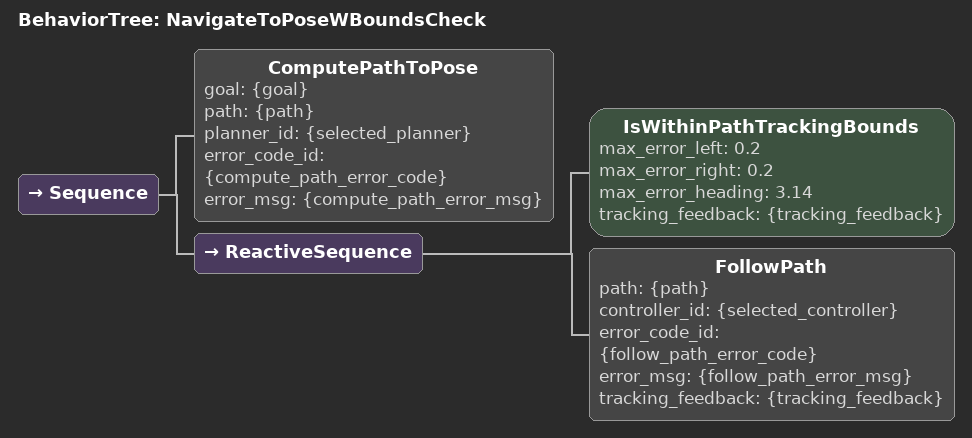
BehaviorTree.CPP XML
<!--
  This Behavior Tree plans once to the goal and then continuously checks if the robot is within bounds of the path tracking feedback.
  If the robot goes out of bounds, it will fail immediately.
-->
<root BTCPP_format="4" main_tree_to_execute="NavigateToPoseWBoundsCheck">
  <BehaviorTree ID="NavigateToPoseWBoundsCheck">
    <Sequence>
      <ComputePathToPose goal="{goal}" path="{path}" planner_id="{selected_planner}" error_code_id="{compute_path_error_code}" error_msg="{compute_path_error_msg}"/>
      <ReactiveSequence>
        <IsWithinPathTrackingBounds max_error_left="0.2" max_error_right="0.2" max_error_heading="3.14" tracking_feedback="{tracking_feedback}"/>
        <FollowPath path="{path}" controller_id="{selected_controller}" error_code_id="{follow_path_error_code}" error_msg="{follow_path_error_msg}" tracking_feedback="{tracking_feedback}"/>
      </ReactiveSequence>
    </Sequence>
  </BehaviorTree>
</root>
